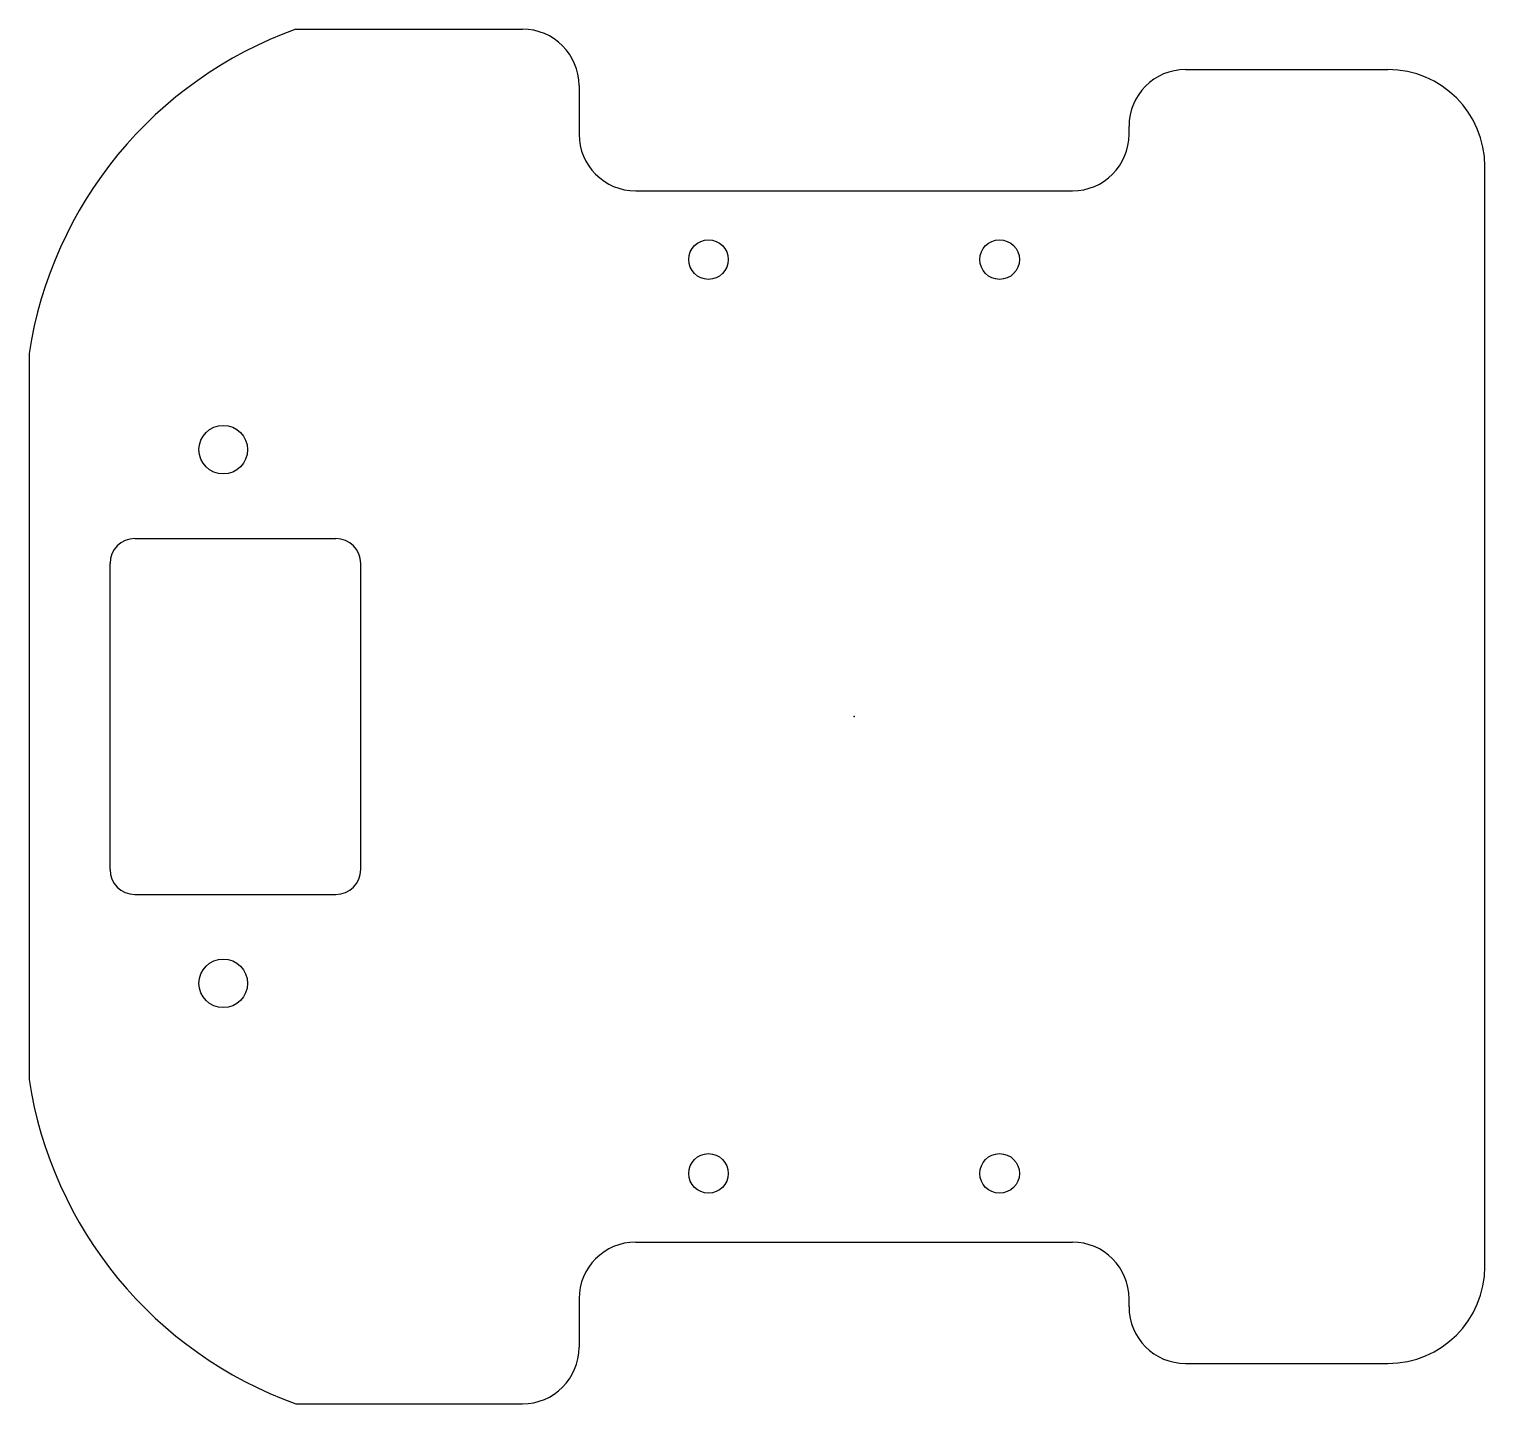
# Model space of a CAD drawing. Header units: inches. Extents: x -2.01 to 1.54, y -1.67 to 1.67.
import ezdxf

# ---------------------------------------------------------------- set-up
doc = ezdxf.new("R2010")
doc.units = ezdxf.units.IN
doc.header["$MEASUREMENT"] = 0
doc.header["$PDSIZE"] = -1

msp = doc.modelspace()

# ---------------------------------------------------------------- linework, layer by layer
at = {"color": 7, "linetype": 'Continuous'}
for p, q in [((-1.3583, 1.6732), (-0.8071, 1.6732)), ((0.8071, 1.5748), (1.2992, 1.5748)), ((-0.6693, 1.5354), (-0.6693, 1.4173)), ((0.6693, 1.4173), (0.6693, 1.437)), ((1.5354, -1.3386), (1.5354, 1.3386)), ((-0.5315, 1.2795), (0.5315, 1.2795)), ((-2.0079, 0.8839), (-2.0079, -0.8839)), ((-1.7503, 0.4331), (-1.2615, 0.4331)), ((-1.811, -0.3723), (-1.811, 0.3723)), ((-1.2008, -0.3723), (-1.2008, 0.3723)), ((-1.7503, -0.4331), (-1.2615, -0.4331)), ((-0.5315, -1.2795), (0.5315, -1.2795)), ((-0.6693, -1.4173), (-0.6693, -1.5354)), ((0.6693, -1.437), (0.6693, -1.4173)), ((0.8071, -1.5748), (1.2992, -1.5748)), ((-1.3583, -1.6732), (-0.8071, -1.6732))]:
    msp.add_line(p, q, dxfattribs=at)
for centre, radius in [((-0.3543, 1.1122), 0.0482), ((0.3543, 1.1122), 0.0482), ((-1.5354, 0.6496), 0.0591), ((-1.5354, -0.6496), 0.0591), ((-0.3543, -1.1122), 0.0482), ((0.3543, -1.1122), 0.0482)]:
    msp.add_circle(centre, radius, dxfattribs=at)
for centre, radius, start, end in [((-1.0193, 0.7323), 1.0002, 109.8129, 171.2813), ((-0.8071, 1.5354), 0.1378, 0, 90), ((0.8071, 1.437), 0.1378, 90, 180), ((1.2992, 1.3386), 0.2362, 0, 90), ((-0.5315, 1.4173), 0.1378, 180, 270), ((0.5315, 1.4173), 0.1378, 270, 0), ((-1.7503, 0.3723), 0.0607, 90, 180), ((-1.2615, 0.3723), 0.0607, 360, 90), ((-1.7503, -0.3723), 0.0607, 180, 270), ((-1.2615, -0.3723), 0.0607, 270, 0), ((-1.0193, -0.7323), 1.0002, 188.7187, 250.1871), ((-0.5315, -1.4173), 0.1378, 90, 180), ((0.5315, -1.4173), 0.1378, 0, 90), ((1.2992, -1.3386), 0.2362, 270, 0), ((0.8071, -1.437), 0.1378, 180, 270), ((-0.8071, -1.5354), 0.1378, 270, 0)]:
    msp.add_arc(centre, radius, start, end, dxfattribs=at)
msp.add_point((0, 0), dxfattribs=at)

doc.saveas('drawing.dxf')
